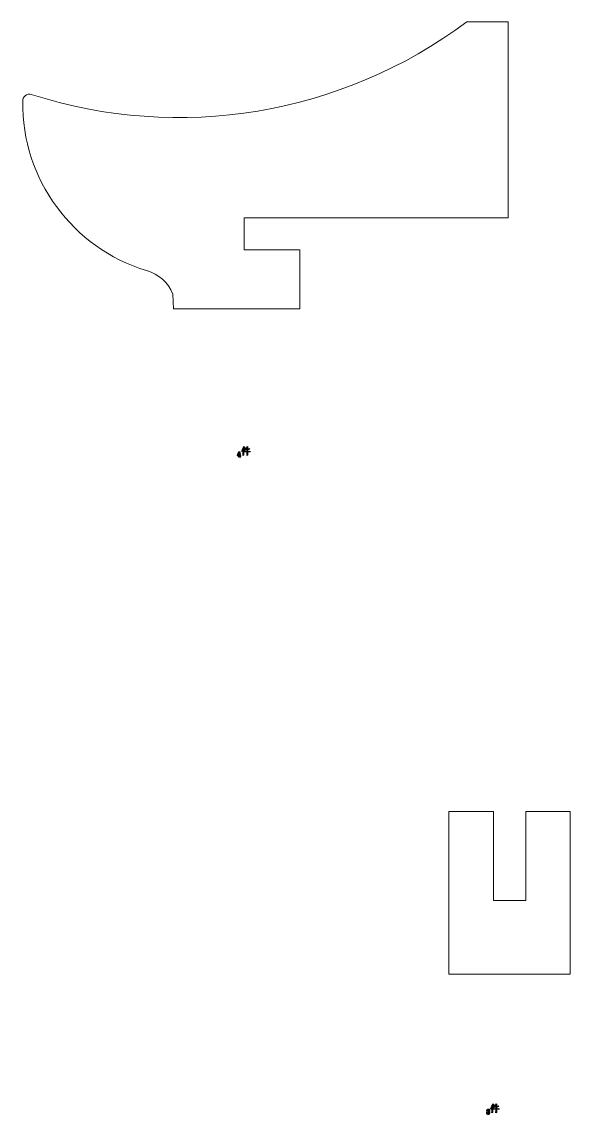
# Model space of a CAD drawing. Header units: centimetres. Extents: x -51 to 100, y -24 to 30.
# Drawn here: x -21.28 to -14.49, y -22.18 to -8.65 of the extents above; entities that cross this region are included whole.
import ezdxf

# ---------------------------------------------------------------- set-up
doc = ezdxf.new("R2010")
doc.units = ezdxf.units.CM
doc.header["$MEASUREMENT"] = 0

msp = doc.modelspace()

# ---------------------------------------------------------------- linework, layer by layer
at = {"color": 1, "lineweight": 9}
for points in [[(-21.16461, -9.54911), (-19.32577, -10.14063), (-17.31441, -9.80563), (-15.76657, -8.65003)], [(-15.25229, -8.65003), (-15.25229, -8.65003), (-15.76657, -8.65003), (-15.76657, -8.65003)], [(-15.25229, -11.07647), (-15.25229, -11.07647), (-15.25229, -8.65003), (-15.25229, -8.65003)], [(-21.26893, -9.63583), (-21.28029, -10.59827), (-20.65473, -11.45263), (-19.73373, -11.73243)], [(-18.52525, -11.47647), (-18.52525, -11.47647), (-18.52525, -11.07647), (-18.52525, -11.07647)], [(-18.52525, -11.07647), (-18.52525, -11.07647), (-17.83561, -11.07647), (-17.83561, -11.07647)], [(-18.52525, -11.47647), (-18.52525, -11.47647), (-18.52525, -11.07647), (-18.52525, -11.07647)], [(-18.52525, -11.07647), (-18.52525, -11.07647), (-15.25229, -11.07647), (-15.25229, -11.07647)], [(-17.83561, -11.47647), (-17.83561, -11.47647), (-18.52525, -11.47647), (-18.52525, -11.47647)], [(-17.83561, -11.47647), (-17.83561, -11.47647), (-17.83561, -12.20539), (-17.83561, -12.20539)], [(-17.83561, -11.47647), (-17.83561, -11.47647), (-17.83561, -12.20539), (-17.83561, -12.20539)], [(-19.40897, -12.02255), (-19.46545, -11.88007), (-19.58581, -11.77255), (-19.73373, -11.73243)], [(-19.40049, -12.20539), (-19.40049, -12.20539), (-19.40897, -12.02255), (-19.40897, -12.02255)], [(-17.83561, -12.20539), (-17.83561, -12.20539), (-19.40049, -12.20539), (-19.40049, -12.20539)], [(-17.83561, -12.20539), (-17.83561, -12.20539), (-19.40049, -12.20539), (-19.40049, -12.20539)], [(-15.43669, -18.43339), (-15.43669, -18.43339), (-15.98753, -18.43339), (-15.98753, -18.43339)], [(-15.98753, -18.43339), (-15.98753, -18.43339), (-15.98753, -20.45155), (-15.98753, -20.45155)], [(-15.43669, -19.53683), (-15.43669, -19.53683), (-15.43669, -18.43339), (-15.43669, -18.43339)], [(-15.03669, -18.43339), (-15.03669, -18.43339), (-15.03669, -19.53683), (-15.03669, -19.53683)], [(-15.03669, -18.43339), (-15.03669, -18.43339), (-14.48581, -18.43339), (-14.48581, -18.43339)], [(-14.48581, -18.43339), (-14.48581, -18.43339), (-14.48581, -20.45155), (-14.48581, -20.45155)], [(-15.03669, -19.53683), (-15.03669, -19.53683), (-15.43669, -19.53683), (-15.43669, -19.53683)], [(-14.48581, -20.45155), (-14.48581, -20.45155), (-15.98753, -20.45155), (-15.98753, -20.45155)]]:
    msp.add_open_spline(points, degree=3, dxfattribs=at)
msp.add_open_spline([(-21.16461, -9.54911), (-21.19065, -9.54207), (-21.21849, -9.54815), (-21.23925, -9.56539), (-21.23925, -9.56539), (-21.26001, -9.58263), (-21.27109, -9.60891), (-21.26893, -9.63583)], degree=3, knots=[0, 0, 0, 0, 0.33333333, 0.33333333, 0.33333333, 0.33333333, 1, 1, 1, 1], dxfattribs=at)
at = {"color": 1}
for points, knots in [([(-18.53973, -14.02226), (-18.53973, -14.02226), (-18.53225, -14.01805), (-18.53225, -14.01805), (-18.53225, -14.01805), (-18.53257, -14.01057), (-18.53273, -14.00402), (-18.53273, -13.9984), (-18.53273, -13.9984), (-18.53273, -13.9984), (-18.53273, -13.94977), (-18.53273, -13.94977), (-18.53273, -13.94977), (-18.53273, -13.94977), (-18.52898, -13.94649), (-18.52898, -13.94649), (-18.52898, -13.94649), (-18.52898, -13.94649), (-18.53507, -13.94228), (-18.53507, -13.94228), (-18.53507, -13.94228), (-18.53319, -13.93885), (-18.5293, -13.93185), (-18.52337, -13.92123), (-18.52337, -13.92123), (-18.52337, -13.92123), (-18.51962, -13.91844), (-18.51962, -13.91844), (-18.51962, -13.91844), (-18.51962, -13.91844), (-18.52946, -13.91189), (-18.52946, -13.91189), (-18.52946, -13.91189), (-18.53257, -13.92187), (-18.53616, -13.93121), (-18.54021, -13.93995), (-18.54021, -13.93995), (-18.54426, -13.94867), (-18.54792, -13.95569), (-18.55119, -13.96098), (-18.55119, -13.96098), (-18.55448, -13.96629), (-18.55736, -13.97066), (-18.55985, -13.97409), (-18.55985, -13.97409), (-18.55985, -13.97409), (-18.55845, -13.97549), (-18.55845, -13.97549), (-18.55845, -13.97549), (-18.55376, -13.97082), (-18.54738, -13.9624), (-18.53928, -13.95022), (-18.53928, -13.95022), (-18.53928, -13.95022), (-18.53928, -13.99981), (-18.53928, -13.99981), (-18.53928, -13.99981), (-18.53928, -14.0051), (-18.53944, -14.01258), (-18.53973, -14.02226)], [0, 0, 0, 0, 0.0625, 0.0625, 0.0625, 0.0625, 0.125, 0.125, 0.125, 0.125, 0.1875, 0.1875, 0.1875, 0.1875, 0.25, 0.25, 0.25, 0.25, 0.3125, 0.3125, 0.3125, 0.3125, 0.375, 0.375, 0.375, 0.375, 0.4375, 0.4375, 0.4375, 0.4375, 0.5, 0.5, 0.5, 0.5, 0.5625, 0.5625, 0.5625, 0.5625, 0.625, 0.625, 0.625, 0.625, 0.6875, 0.6875, 0.6875, 0.6875, 0.75, 0.75, 0.75, 0.75, 0.8125, 0.8125, 0.8125, 0.8125, 0.875, 0.875, 0.875, 0.875, 1, 1, 1, 1]), ([(-18.48969, -13.94368), (-18.48969, -13.94368), (-18.50886, -13.94368), (-18.50886, -13.94368), (-18.50886, -13.94368), (-18.50763, -13.93933), (-18.50623, -13.93512), (-18.50465, -13.93105), (-18.50465, -13.93105), (-18.50465, -13.93105), (-18.50138, -13.92825), (-18.50138, -13.92825), (-18.50138, -13.92825), (-18.50138, -13.92825), (-18.51074, -13.92311), (-18.51074, -13.92311), (-18.51074, -13.92311), (-18.5123, -13.93214), (-18.51393, -13.93987), (-18.51565, -13.94625), (-18.51565, -13.94625), (-18.51737, -13.95266), (-18.5201, -13.9599), (-18.52383, -13.968), (-18.52383, -13.968), (-18.52383, -13.968), (-18.52243, -13.96894), (-18.52243, -13.96894), (-18.52243, -13.96894), (-18.51776, -13.96302), (-18.51339, -13.95537), (-18.50934, -13.94601), (-18.50934, -13.94601), (-18.50934, -13.94601), (-18.48969, -13.94601), (-18.48969, -13.94601), (-18.48969, -13.94601), (-18.48969, -13.94601), (-18.48969, -13.97361), (-18.48969, -13.97361), (-18.48969, -13.97361), (-18.48969, -13.97361), (-18.52571, -13.97361), (-18.52571, -13.97361), (-18.52571, -13.97361), (-18.52571, -13.97361), (-18.52197, -13.97736), (-18.52197, -13.97736), (-18.52197, -13.97736), (-18.51916, -13.97642), (-18.51605, -13.97595), (-18.51262, -13.97595), (-18.51262, -13.97595), (-18.51262, -13.97595), (-18.48969, -13.97595), (-18.48969, -13.97595), (-18.48969, -13.97595), (-18.48969, -13.99155), (-18.48985, -14.00698), (-18.49017, -14.02226), (-18.49017, -14.02226), (-18.49017, -14.02226), (-18.48268, -14.01945), (-18.48268, -14.01945), (-18.48268, -14.01945), (-18.48298, -14.01446), (-18.48314, -13.99997), (-18.48314, -13.97595), (-18.48314, -13.97595), (-18.48314, -13.97595), (-18.449, -13.97595), (-18.449, -13.97595), (-18.449, -13.97595), (-18.449, -13.97595), (-18.45648, -13.968), (-18.45648, -13.968), (-18.45648, -13.968), (-18.45648, -13.968), (-18.46257, -13.97361), (-18.46257, -13.97361), (-18.46257, -13.97361), (-18.46257, -13.97361), (-18.48314, -13.97361), (-18.48314, -13.97361), (-18.48314, -13.97361), (-18.48314, -13.97361), (-18.48314, -13.94601), (-18.48314, -13.94601), (-18.48314, -13.94601), (-18.48314, -13.94601), (-18.45321, -13.94601), (-18.45321, -13.94601), (-18.45321, -13.94601), (-18.45321, -13.94601), (-18.46163, -13.93761), (-18.46163, -13.93761), (-18.46163, -13.93761), (-18.46163, -13.93761), (-18.46772, -13.94368), (-18.46772, -13.94368), (-18.46772, -13.94368), (-18.46772, -13.94368), (-18.48314, -13.94368), (-18.48314, -13.94368), (-18.48314, -13.94368), (-18.48314, -13.94368), (-18.48314, -13.92029), (-18.48314, -13.92029), (-18.48314, -13.92029), (-18.48314, -13.92029), (-18.47941, -13.91702), (-18.47941, -13.91702), (-18.47941, -13.91702), (-18.47941, -13.91702), (-18.49017, -13.91189), (-18.49017, -13.91189), (-18.49017, -13.91189), (-18.48985, -13.92123), (-18.48969, -13.93185), (-18.48969, -13.94368)], [0, 0, 0, 0, 0.03225806, 0.03225806, 0.03225806, 0.03225806, 0.06451613, 0.06451613, 0.06451613, 0.06451613, 0.09677419, 0.09677419, 0.09677419, 0.09677419, 0.12903226, 0.12903226, 0.12903226, 0.12903226, 0.16129032, 0.16129032, 0.16129032, 0.16129032, 0.19354839, 0.19354839, 0.19354839, 0.19354839, 0.22580645, 0.22580645, 0.22580645, 0.22580645, 0.25806452, 0.25806452, 0.25806452, 0.25806452, 0.29032258, 0.29032258, 0.29032258, 0.29032258, 0.32258065, 0.32258065, 0.32258065, 0.32258065, 0.35483871, 0.35483871, 0.35483871, 0.35483871, 0.38709677, 0.38709677, 0.38709677, 0.38709677, 0.41935484, 0.41935484, 0.41935484, 0.41935484, 0.4516129, 0.4516129, 0.4516129, 0.4516129, 0.48387097, 0.48387097, 0.48387097, 0.48387097, 0.51612903, 0.51612903, 0.51612903, 0.51612903, 0.5483871, 0.5483871, 0.5483871, 0.5483871, 0.58064516, 0.58064516, 0.58064516, 0.58064516, 0.61290323, 0.61290323, 0.61290323, 0.61290323, 0.64516129, 0.64516129, 0.64516129, 0.64516129, 0.67741935, 0.67741935, 0.67741935, 0.67741935, 0.70967742, 0.70967742, 0.70967742, 0.70967742, 0.74193548, 0.74193548, 0.74193548, 0.74193548, 0.77419355, 0.77419355, 0.77419355, 0.77419355, 0.80645161, 0.80645161, 0.80645161, 0.80645161, 0.83870968, 0.83870968, 0.83870968, 0.83870968, 0.87096774, 0.87096774, 0.87096774, 0.87096774, 0.90322581, 0.90322581, 0.90322581, 0.90322581, 0.93548387, 0.93548387, 0.93548387, 0.93548387, 1, 1, 1, 1]), ([(-18.56669, -14.02308), (-18.56669, -14.02308), (-18.57359, -14.02308), (-18.57359, -14.02308), (-18.57359, -14.02308), (-18.57359, -14.02308), (-18.57359, -14.02571), (-18.57359, -14.02571), (-18.57359, -14.02571), (-18.57359, -14.02883), (-18.57323, -14.03098), (-18.57254, -14.0322), (-18.57254, -14.0322), (-18.5716, -14.03384), (-18.56968, -14.03469), (-18.56681, -14.03477), (-18.56681, -14.03477), (-18.56681, -14.03477), (-18.56681, -14.03914), (-18.56681, -14.03914), (-18.56681, -14.03914), (-18.56681, -14.03914), (-18.59592, -14.03914), (-18.59592, -14.03914), (-18.59592, -14.03914), (-18.59592, -14.03914), (-18.59592, -14.03477), (-18.59592, -14.03477), (-18.59592, -14.03477), (-18.59285, -14.03469), (-18.59082, -14.0339), (-18.58984, -14.03238), (-18.58984, -14.03238), (-18.5891, -14.03124), (-18.58872, -14.02903), (-18.58872, -14.02571), (-18.58872, -14.02571), (-18.58872, -14.02571), (-18.58872, -14.02308), (-18.58872, -14.02308), (-18.58872, -14.02308), (-18.58872, -14.02308), (-18.61316, -14.02308), (-18.61316, -14.02308), (-18.61316, -14.02308), (-18.61316, -14.02308), (-18.61316, -14.01839), (-18.61316, -14.01839), (-18.61316, -14.01839), (-18.60458, -14.01029), (-18.59922, -13.99754), (-18.59704, -13.9801), (-18.59704, -13.9801), (-18.59704, -13.9801), (-18.57627, -13.9801), (-18.57627, -13.9801), (-18.57627, -13.9801), (-18.57912, -13.98521), (-18.58397, -13.99189), (-18.59083, -14.00015), (-18.59083, -14.00015), (-18.59782, -14.00861), (-18.60357, -14.0147), (-18.60808, -14.01839), (-18.60808, -14.01839), (-18.60808, -14.01839), (-18.58872, -14.01839), (-18.58872, -14.01839), (-18.58872, -14.01839), (-18.58872, -14.01839), (-18.58872, -14.00624), (-18.58872, -14.00624), (-18.58872, -14.00624), (-18.58872, -14.00624), (-18.57359, -13.99169), (-18.57359, -13.99169), (-18.57359, -13.99169), (-18.57359, -13.99169), (-18.57359, -14.01839), (-18.57359, -14.01839), (-18.57359, -14.01839), (-18.57359, -14.01839), (-18.56669, -14.01839), (-18.56669, -14.01839), (-18.56669, -14.01839), (-18.56669, -14.01839), (-18.56669, -14.02308), (-18.56669, -14.02308)], [0, 0, 0, 0, 0.04347826, 0.04347826, 0.04347826, 0.04347826, 0.08695652, 0.08695652, 0.08695652, 0.08695652, 0.13043478, 0.13043478, 0.13043478, 0.13043478, 0.17391304, 0.17391304, 0.17391304, 0.17391304, 0.2173913, 0.2173913, 0.2173913, 0.2173913, 0.26086957, 0.26086957, 0.26086957, 0.26086957, 0.30434783, 0.30434783, 0.30434783, 0.30434783, 0.34782609, 0.34782609, 0.34782609, 0.34782609, 0.39130435, 0.39130435, 0.39130435, 0.39130435, 0.43478261, 0.43478261, 0.43478261, 0.43478261, 0.47826087, 0.47826087, 0.47826087, 0.47826087, 0.52173913, 0.52173913, 0.52173913, 0.52173913, 0.56521739, 0.56521739, 0.56521739, 0.56521739, 0.60869565, 0.60869565, 0.60869565, 0.60869565, 0.65217391, 0.65217391, 0.65217391, 0.65217391, 0.69565217, 0.69565217, 0.69565217, 0.69565217, 0.73913043, 0.73913043, 0.73913043, 0.73913043, 0.7826087, 0.7826087, 0.7826087, 0.7826087, 0.82608696, 0.82608696, 0.82608696, 0.82608696, 0.86956522, 0.86956522, 0.86956522, 0.86956522, 0.91304348, 0.91304348, 0.91304348, 0.91304348, 1, 1, 1, 1]), ([(-15.45453, -22.16811), (-15.45453, -22.16811), (-15.44705, -22.1639), (-15.44705, -22.1639), (-15.44705, -22.1639), (-15.44737, -22.15642), (-15.44753, -22.14987), (-15.44753, -22.14425), (-15.44753, -22.14425), (-15.44753, -22.14425), (-15.44753, -22.09562), (-15.44753, -22.09562), (-15.44753, -22.09562), (-15.44753, -22.09562), (-15.44378, -22.09234), (-15.44378, -22.09234), (-15.44378, -22.09234), (-15.44378, -22.09234), (-15.44987, -22.08813), (-15.44987, -22.08813), (-15.44987, -22.08813), (-15.44799, -22.0847), (-15.4441, -22.0777), (-15.43817, -22.06708), (-15.43817, -22.06708), (-15.43817, -22.06708), (-15.43442, -22.06429), (-15.43442, -22.06429), (-15.43442, -22.06429), (-15.43442, -22.06429), (-15.44426, -22.05774), (-15.44426, -22.05774), (-15.44426, -22.05774), (-15.44737, -22.06772), (-15.45096, -22.07706), (-15.45501, -22.0858), (-15.45501, -22.0858), (-15.45906, -22.09452), (-15.46272, -22.10154), (-15.46599, -22.10683), (-15.46599, -22.10683), (-15.46928, -22.11214), (-15.47216, -22.11651), (-15.47465, -22.11994), (-15.47465, -22.11994), (-15.47465, -22.11994), (-15.47325, -22.12134), (-15.47325, -22.12134), (-15.47325, -22.12134), (-15.46856, -22.11667), (-15.46218, -22.10825), (-15.45408, -22.09607), (-15.45408, -22.09607), (-15.45408, -22.09607), (-15.45408, -22.14566), (-15.45408, -22.14566), (-15.45408, -22.14566), (-15.45408, -22.15095), (-15.45424, -22.15843), (-15.45453, -22.16811)], [0, 0, 0, 0, 0.0625, 0.0625, 0.0625, 0.0625, 0.125, 0.125, 0.125, 0.125, 0.1875, 0.1875, 0.1875, 0.1875, 0.25, 0.25, 0.25, 0.25, 0.3125, 0.3125, 0.3125, 0.3125, 0.375, 0.375, 0.375, 0.375, 0.4375, 0.4375, 0.4375, 0.4375, 0.5, 0.5, 0.5, 0.5, 0.5625, 0.5625, 0.5625, 0.5625, 0.625, 0.625, 0.625, 0.625, 0.6875, 0.6875, 0.6875, 0.6875, 0.75, 0.75, 0.75, 0.75, 0.8125, 0.8125, 0.8125, 0.8125, 0.875, 0.875, 0.875, 0.875, 1, 1, 1, 1]), ([(-15.40449, -22.08953), (-15.40449, -22.08953), (-15.42366, -22.08953), (-15.42366, -22.08953), (-15.42366, -22.08953), (-15.42243, -22.08518), (-15.42103, -22.08097), (-15.41945, -22.0769), (-15.41945, -22.0769), (-15.41945, -22.0769), (-15.41618, -22.0741), (-15.41618, -22.0741), (-15.41618, -22.0741), (-15.41618, -22.0741), (-15.42554, -22.06896), (-15.42554, -22.06896), (-15.42554, -22.06896), (-15.4271, -22.07799), (-15.42873, -22.08572), (-15.43045, -22.0921), (-15.43045, -22.0921), (-15.43217, -22.09851), (-15.4349, -22.10575), (-15.43863, -22.11385), (-15.43863, -22.11385), (-15.43863, -22.11385), (-15.43723, -22.11479), (-15.43723, -22.11479), (-15.43723, -22.11479), (-15.43256, -22.10887), (-15.42819, -22.10122), (-15.42414, -22.09186), (-15.42414, -22.09186), (-15.42414, -22.09186), (-15.40449, -22.09186), (-15.40449, -22.09186), (-15.40449, -22.09186), (-15.40449, -22.09186), (-15.40449, -22.11946), (-15.40449, -22.11946), (-15.40449, -22.11946), (-15.40449, -22.11946), (-15.44051, -22.11946), (-15.44051, -22.11946), (-15.44051, -22.11946), (-15.44051, -22.11946), (-15.43677, -22.12321), (-15.43677, -22.12321), (-15.43677, -22.12321), (-15.43396, -22.12227), (-15.43085, -22.1218), (-15.42742, -22.1218), (-15.42742, -22.1218), (-15.42742, -22.1218), (-15.40449, -22.1218), (-15.40449, -22.1218), (-15.40449, -22.1218), (-15.40449, -22.1374), (-15.40465, -22.15283), (-15.40497, -22.16811), (-15.40497, -22.16811), (-15.40497, -22.16811), (-15.39748, -22.1653), (-15.39748, -22.1653), (-15.39748, -22.1653), (-15.39778, -22.16031), (-15.39794, -22.14582), (-15.39794, -22.1218), (-15.39794, -22.1218), (-15.39794, -22.1218), (-15.3638, -22.1218), (-15.3638, -22.1218), (-15.3638, -22.1218), (-15.3638, -22.1218), (-15.37128, -22.11385), (-15.37128, -22.11385), (-15.37128, -22.11385), (-15.37128, -22.11385), (-15.37737, -22.11946), (-15.37737, -22.11946), (-15.37737, -22.11946), (-15.37737, -22.11946), (-15.39794, -22.11946), (-15.39794, -22.11946), (-15.39794, -22.11946), (-15.39794, -22.11946), (-15.39794, -22.09186), (-15.39794, -22.09186), (-15.39794, -22.09186), (-15.39794, -22.09186), (-15.36801, -22.09186), (-15.36801, -22.09186), (-15.36801, -22.09186), (-15.36801, -22.09186), (-15.37643, -22.08346), (-15.37643, -22.08346), (-15.37643, -22.08346), (-15.37643, -22.08346), (-15.38252, -22.08953), (-15.38252, -22.08953), (-15.38252, -22.08953), (-15.38252, -22.08953), (-15.39794, -22.08953), (-15.39794, -22.08953), (-15.39794, -22.08953), (-15.39794, -22.08953), (-15.39794, -22.06614), (-15.39794, -22.06614), (-15.39794, -22.06614), (-15.39794, -22.06614), (-15.39421, -22.06287), (-15.39421, -22.06287), (-15.39421, -22.06287), (-15.39421, -22.06287), (-15.40497, -22.05774), (-15.40497, -22.05774), (-15.40497, -22.05774), (-15.40465, -22.06708), (-15.40449, -22.0777), (-15.40449, -22.08953)], [0, 0, 0, 0, 0.03225806, 0.03225806, 0.03225806, 0.03225806, 0.06451613, 0.06451613, 0.06451613, 0.06451613, 0.09677419, 0.09677419, 0.09677419, 0.09677419, 0.12903226, 0.12903226, 0.12903226, 0.12903226, 0.16129032, 0.16129032, 0.16129032, 0.16129032, 0.19354839, 0.19354839, 0.19354839, 0.19354839, 0.22580645, 0.22580645, 0.22580645, 0.22580645, 0.25806452, 0.25806452, 0.25806452, 0.25806452, 0.29032258, 0.29032258, 0.29032258, 0.29032258, 0.32258065, 0.32258065, 0.32258065, 0.32258065, 0.35483871, 0.35483871, 0.35483871, 0.35483871, 0.38709677, 0.38709677, 0.38709677, 0.38709677, 0.41935484, 0.41935484, 0.41935484, 0.41935484, 0.4516129, 0.4516129, 0.4516129, 0.4516129, 0.48387097, 0.48387097, 0.48387097, 0.48387097, 0.51612903, 0.51612903, 0.51612903, 0.51612903, 0.5483871, 0.5483871, 0.5483871, 0.5483871, 0.58064516, 0.58064516, 0.58064516, 0.58064516, 0.61290323, 0.61290323, 0.61290323, 0.61290323, 0.64516129, 0.64516129, 0.64516129, 0.64516129, 0.67741935, 0.67741935, 0.67741935, 0.67741935, 0.70967742, 0.70967742, 0.70967742, 0.70967742, 0.74193548, 0.74193548, 0.74193548, 0.74193548, 0.77419355, 0.77419355, 0.77419355, 0.77419355, 0.80645161, 0.80645161, 0.80645161, 0.80645161, 0.83870968, 0.83870968, 0.83870968, 0.83870968, 0.87096774, 0.87096774, 0.87096774, 0.87096774, 0.90322581, 0.90322581, 0.90322581, 0.90322581, 0.93548387, 0.93548387, 0.93548387, 0.93548387, 1, 1, 1, 1]), ([(-15.47928, -22.16659), (-15.47916, -22.1722), (-15.48184, -22.17675), (-15.48728, -22.18026), (-15.48728, -22.18026), (-15.49199, -22.18332), (-15.4973, -22.18483), (-15.50319, -22.18483), (-15.50319, -22.18483), (-15.50853, -22.18483), (-15.51312, -22.18358), (-15.51698, -22.18108), (-15.51698, -22.18108), (-15.52143, -22.17821), (-15.52364, -22.17426), (-15.52364, -22.16927), (-15.52364, -22.16927), (-15.52364, -22.1635), (-15.52009, -22.15891), (-15.51294, -22.15548), (-15.51294, -22.15548), (-15.51927, -22.15177), (-15.52242, -22.14708), (-15.52242, -22.14139), (-15.52242, -22.14139), (-15.52242, -22.13648), (-15.52007, -22.13257), (-15.51534, -22.12964), (-15.51534, -22.12964), (-15.51141, -22.12722), (-15.50682, -22.12601), (-15.50155, -22.12601), (-15.50155, -22.12601), (-15.49632, -22.12601), (-15.49193, -22.12686), (-15.48834, -22.12858), (-15.48834, -22.12858), (-15.48347, -22.1309), (-15.48104, -22.13435), (-15.48104, -22.139), (-15.48104, -22.139), (-15.48104, -22.14351), (-15.48377, -22.14802), (-15.48928, -22.15251), (-15.48928, -22.15251), (-15.48269, -22.15612), (-15.47936, -22.16083), (-15.47928, -22.16659)], [0, 0, 0, 0, 0.07692308, 0.07692308, 0.07692308, 0.07692308, 0.15384615, 0.15384615, 0.15384615, 0.15384615, 0.23076923, 0.23076923, 0.23076923, 0.23076923, 0.30769231, 0.30769231, 0.30769231, 0.30769231, 0.38461538, 0.38461538, 0.38461538, 0.38461538, 0.46153846, 0.46153846, 0.46153846, 0.46153846, 0.53846154, 0.53846154, 0.53846154, 0.53846154, 0.61538462, 0.61538462, 0.61538462, 0.61538462, 0.69230769, 0.69230769, 0.69230769, 0.69230769, 0.76923077, 0.76923077, 0.76923077, 0.76923077, 0.84615385, 0.84615385, 0.84615385, 0.84615385, 1, 1, 1, 1]), ([(-15.49115, -22.17184), (-15.49115, -22.16885), (-15.49337, -22.1661), (-15.4978, -22.1636), (-15.4978, -22.1636), (-15.50007, -22.1624), (-15.50345, -22.16059), (-15.50792, -22.15817), (-15.50792, -22.15817), (-15.51298, -22.16173), (-15.51552, -22.16538), (-15.51552, -22.16917), (-15.51552, -22.16917), (-15.51552, -22.17204), (-15.5142, -22.17468), (-15.51155, -22.17705), (-15.51155, -22.17705), (-15.50901, -22.17935), (-15.50628, -22.1805), (-15.50337, -22.1805), (-15.50337, -22.1805), (-15.50275, -22.18062), (-15.50211, -22.18068), (-15.50149, -22.18068), (-15.50149, -22.18068), (-15.49928, -22.18068), (-15.49712, -22.18), (-15.49507, -22.17869), (-15.49507, -22.17869), (-15.49245, -22.17701), (-15.49115, -22.17474), (-15.49115, -22.17184)], [0, 0, 0, 0, 0.11111111, 0.11111111, 0.11111111, 0.11111111, 0.22222222, 0.22222222, 0.22222222, 0.22222222, 0.33333333, 0.33333333, 0.33333333, 0.33333333, 0.44444444, 0.44444444, 0.44444444, 0.44444444, 0.55555556, 0.55555556, 0.55555556, 0.55555556, 0.66666667, 0.66666667, 0.66666667, 0.66666667, 0.77777778, 0.77777778, 0.77777778, 0.77777778, 1, 1, 1, 1]), ([(-15.48916, -22.1394), (-15.48884, -22.1362), (-15.49036, -22.13377), (-15.49371, -22.13209), (-15.49371, -22.13209), (-15.4962, -22.13082), (-15.49916, -22.13016), (-15.50255, -22.13016), (-15.50255, -22.13016), (-15.5082, -22.13016), (-15.51125, -22.13233), (-15.51173, -22.13666), (-15.51173, -22.13666), (-15.51199, -22.13916), (-15.50955, -22.14199), (-15.50442, -22.14518), (-15.50442, -22.14518), (-15.49989, -22.148), (-15.49688, -22.14939), (-15.49534, -22.14939), (-15.49534, -22.14939), (-15.49157, -22.14686), (-15.4895, -22.14353), (-15.48916, -22.1394)], [0, 0, 0, 0, 0.14285714, 0.14285714, 0.14285714, 0.14285714, 0.28571429, 0.28571429, 0.28571429, 0.28571429, 0.42857143, 0.42857143, 0.42857143, 0.42857143, 0.57142857, 0.57142857, 0.57142857, 0.57142857, 0.71428571, 0.71428571, 0.71428571, 0.71428571, 1, 1, 1, 1])]:
    msp.add_open_spline(points, degree=3, knots=knots, dxfattribs=at)

doc.saveas('drawing.dxf')
